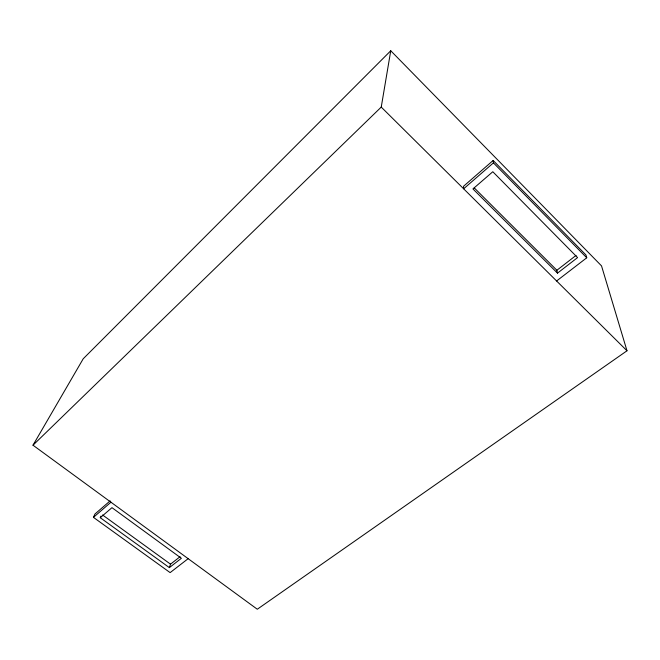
<?xml version="1.0" encoding="UTF-8"?>
<svg xmlns="http://www.w3.org/2000/svg" width="660" height="660" viewBox="0 0 660 660"><rect width="100%" height="100%" fill="white"/><g stroke="black" fill="none" stroke-linecap="round" stroke-linejoin="round"><path stroke-width="0.99" d="M33 445.203L381.241 107.085L390.753 50.762L601.524 265.881L627 350.782L257.293 609.238L33 445.203L83.226 358.768L390.753 50.762M101.021 516.054L100.279 517.72L169.373 567.625L170.519 564.16L180.089 556.71M188.158 558.673L170.131 572.616L93.448 517.366L94.949 514.024L110.121 500.866M493.144 160.462L463.534 186.285L463.642 188.801L493.424 162.871L493.144 160.462L585.964 254.974L586.748 257.796L556.603 280.978M93.448 517.366L110.954 502.21M100.279 517.72L111.969 507.664L181.376 558.294L169.373 567.625M557.502 273.133L472.939 188.933L492.805 171.74L577.582 257.598L557.502 273.133L556.883 270.262L576.056 255.403M102.581 514.981L170.519 564.16M381.241 107.085L627 350.782M474.227 187.861L556.883 270.262M493.424 162.871L586.748 257.796"/></g></svg>
